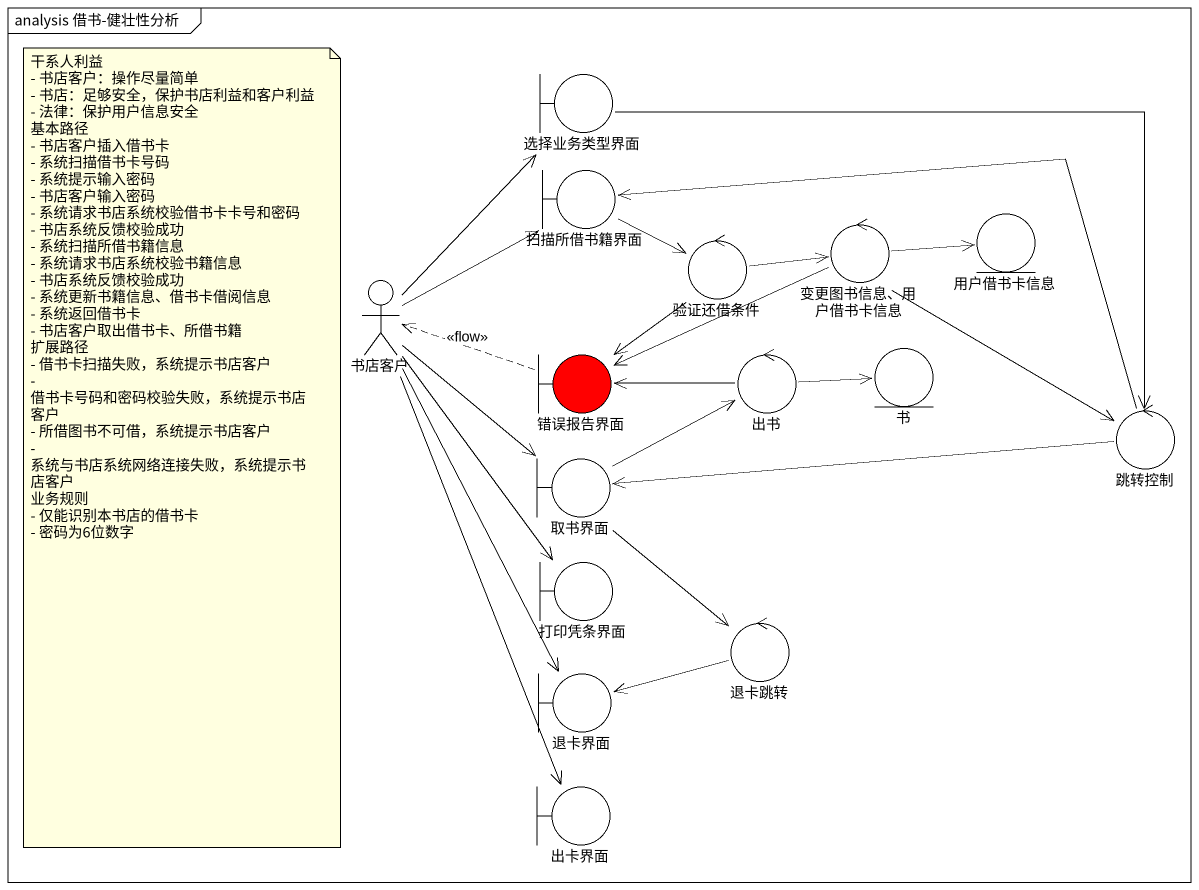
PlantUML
@startuml
mainframe analysis 借书-健壮性分析
boundary 选择业务类型界面
boundary 扫描所借书籍界面
control 验证还借条件
control "变更图书信息、用户借书卡信息" as 变更图书信息_用户借书卡信息
entity 用户借书卡信息
actor 书店客户
boundary 错误报告界面 #FF0000
control 出书
entity 书
control 跳转控制
boundary 取书界面
boundary 打印凭条界面
boundary 退卡界面
control 退卡跳转
boundary 出卡界面
选择业务类型界面 -right-> 跳转控制
扫描所借书籍界面 -right-> 验证还借条件
验证还借条件 -right-> 变更图书信息_用户借书卡信息
验证还借条件 --> 错误报告界面
变更图书信息_用户借书卡信息 -right-> 用户借书卡信息
变更图书信息_用户借书卡信息 -left-> 错误报告界面
变更图书信息_用户借书卡信息 --> 跳转控制
书店客户 -up-> 选择业务类型界面
书店客户 -up-> 扫描所借书籍界面
书店客户 --> 取书界面
书店客户 --> 打印凭条界面
书店客户 --> 退卡界面
书店客户 --> 出卡界面
错误报告界面 .left.> 书店客户 : <<flow>>
出书 -left-> 错误报告界面
出书 -right-> 书
跳转控制 -left-> 扫描所借书籍界面
跳转控制 -left-> 取书界面
取书界面 -right-> 出书
取书界面 --> 退卡跳转
退卡跳转 -left-> 退卡界面
note as N1
  干系人利益
  - 书店客户：操作尽量简单
  - 书店：足够安全，保护书店利益和客户利益
  - 法律：保护用户信息安全
  基本路径
  - 书店客户插入借书卡
  - 系统扫描借书卡号码
  - 系统提示输入密码
  - 书店客户输入密码
  - 系统请求书店系统校验借书卡卡号和密码
  - 书店系统反馈校验成功
  - 系统扫描所借书籍信息
  - 系统请求书店系统校验书籍信息
  - 书店系统反馈校验成功
  - 系统更新书籍信息、借书卡借阅信息
  - 系统返回借书卡
  - 书店客户取出借书卡、所借书籍
  扩展路径
  - 借书卡扫描失败，系统提示书店客户
  - 借书卡号码和密码校验失败，系统提示书店客户
  - 所借图书不可借，系统提示书店客户
  - 系统与书店系统网络连接失败，系统提示书店客户
  业务规则
  - 仅能识别本书店的借书卡
  - 密码为6位数字
end note
@enduml
